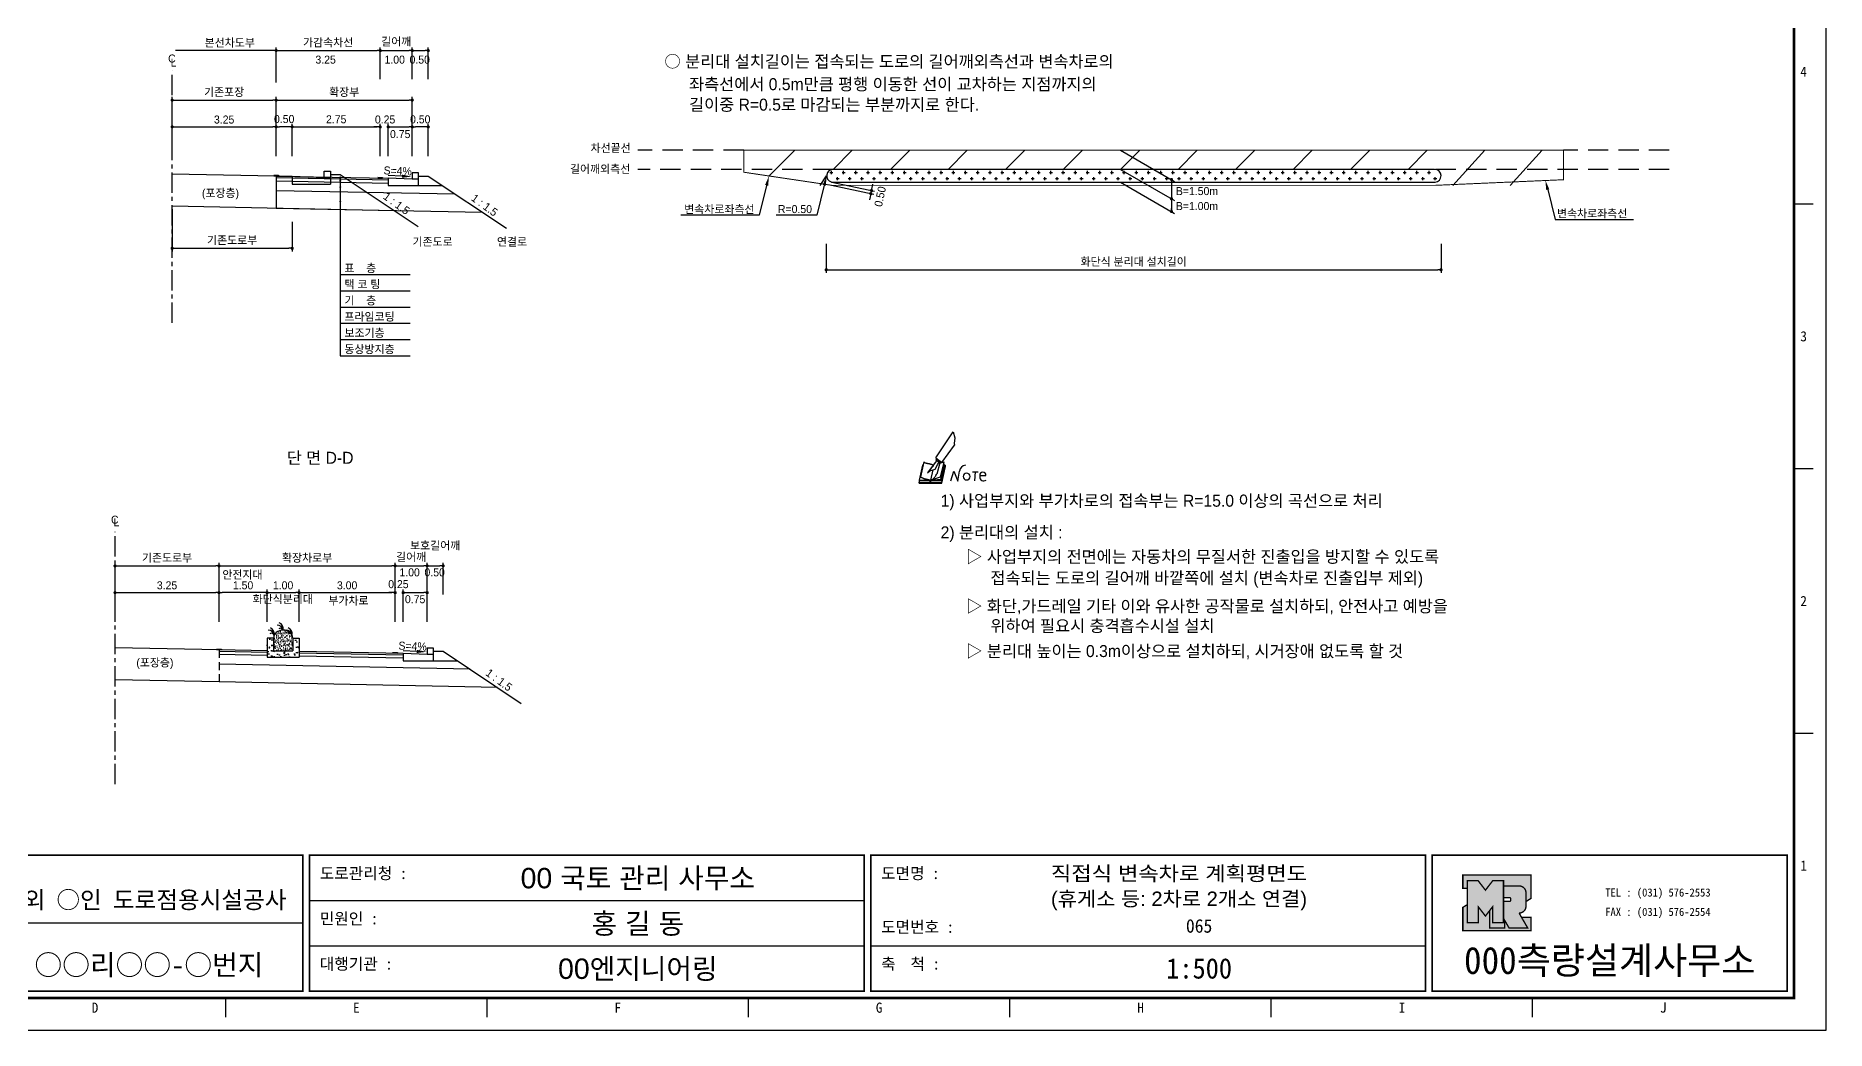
# Model space of a CAD drawing. Header units: millimetres. Extents: x 491 to 914, y -20 to 280.
# Drawn here: x 634.3 to 913.9, y -19.7 to 135.5 of the extents above; entities that cross this region are included whole.
import ezdxf
from ezdxf.enums import TextEntityAlignment as Align

# ---------------------------------------------------------------- set-up
doc = ezdxf.new("R2010")
doc.units = ezdxf.units.MM
doc.linetypes.add('CENTER', pattern=[50.8, 31.75, -6.35, 6.35, -6.35])
doc.linetypes.add('HIDDEN', pattern=[9.525, 6.35, -3.175])
for name, color, linetype in [('CC-GSTR-0004', 4, 'Continuous'), ('CM-LANE-0030', 30, 'Continuous'), ('CZ-DIMT-0002', 7, 'Continuous'), ('CZ-EXST-0002', 1, 'Continuous'), ('CZ-LIN1-0007', 7, 'Continuous'), ('CZ-LIN2-0003', 3, 'Continuous'), ('CZ-LINE-0001', 7, 'Continuous'), ('CZ-TEXT-BOX0', 7, 'Continuous'), ('TITLE', 7, 'Continuous')]:
    doc.layers.add(name, color=color, linetype=linetype)
doc.styles.add('견고딕', font='arial.ttf')
doc.styles.add('돋움', font='')
doc.styles.add('돋음체', font='')
doc.styles.get('돋움').set_extended_font_data('Dotum')
doc.styles.get('돋음체').set_extended_font_data('DotumChe')

# ---------------------------------------------------------------- blocks, each defined once
blk = doc.blocks.new('note')
for p, q in [((0.85, 3.5), (3.53, 7.57)), ((3.53, 7.57), (3.8, 6.64)), ((3.8, 6.64), (3.69, 5.72)), ((3.69, 5.72), (3.74, 5.46)), ((-1.01, 2.9), (-1.53, 0.52)), ((-1, 2.9), (-1.01, 2.9)), ((-0.98, 2.85), (-1, 2.9)), ((-0.95, 2.8), (-0.98, 2.85)), ((1, 3.1), (0.75, 2.77)), ((0.85, 3.5), (1.8, 2.79)), ((1, 3.4), (0.85, 3.21)), ((0.85, 3.21), (1.52, 2.71)), ((1.16, 2.53), (1.37, 2.82)), ((2.13, 2.84), (1.44, 2.63)), ((1.52, 2.71), (1.66, 2.9)), ((1.6, 0.53), (2.13, 2.84)), ((1.8, 2.79), (3.74, 5.46)), ((-1.24, 2.36), (-1.77, 0)), ((-1.77, 0), (1.77, 0)), ((-1.77, 0), (-1.77, -0.3)), ((-1.53, 0.52), (-1.55, 0.54)), ((-1.48, 0.48), (-1.53, 0.52)), ((-1.43, 0.44), (-1.48, 0.48)), ((-1.38, 0.41), (-1.43, 0.44)), ((-1.33, 0.4), (-1.38, 0.41)), ((-1.27, 0.37), (-1.33, 0.4)), ((-1.22, 0.35), (-1.27, 0.37)), ((-1.13, 2.36), (-1.24, 2.36)), ((-1.17, 0.33), (-1.22, 0.35)), ((-1.12, 0.32), (-1.17, 0.33)), ((-1.02, 0.25), (-1.12, 0.32)), ((-0.97, 0.22), (-1.02, 0.25)), ((-0.93, 0.21), (-0.97, 0.22)), ((-0.9, 2.75), (-0.95, 2.8)), ((-0.88, 0.19), (-0.93, 0.21)), ((-0.85, 2.72), (-0.9, 2.75)), ((-0.8, 0.18), (-0.88, 0.19)), ((-0.79, 2.69), (-0.85, 2.72)), ((-0.75, 0.17), (-0.8, 0.18)), ((-0.74, 2.68), (-0.79, 2.69)), ((-0.7, 0.16), (-0.75, 0.17)), ((-0.69, 2.65), (-0.74, 2.68)), ((-0.64, 0.15), (-0.7, 0.16)), ((-0.64, 2.65), (-0.69, 2.65)), ((-0.59, 2.63), (-0.64, 2.65)), ((-0.58, 0.14), (-0.64, 0.15)), ((-0.54, 2.62), (-0.59, 2.63)), ((-0.53, 0.13), (-0.58, 0.14)), ((-0.48, 2.61), (-0.54, 2.62)), ((-0.48, 0.12), (-0.53, 0.13)), ((-0.43, 2.61), (-0.48, 2.61)), ((-0.43, 0.11), (-0.48, 0.12)), ((0.75, 2.77), (-0.46, 1.16)), ((0.37, 2.24), (-0.46, 1.16)), ((-0.46, 1.16), (-0.08, 1.47)), ((-0.38, 2.59), (-0.43, 2.61)), ((-0.38, 0.08), (-0.43, 0.11)), ((-0.33, 2.59), (-0.38, 2.59)), ((-0.29, 0.06), (-0.38, 0.08)), ((-0.27, 2.58), (-0.33, 2.59)), ((-0.23, 0.05), (-0.29, 0.06)), ((-0.22, 2.57), (-0.27, 2.58)), ((-0.16, 0.04), (-0.23, 0.05)), ((-0.17, 2.56), (-0.22, 2.57)), ((-0.12, 2.55), (-0.17, 2.56)), ((-0.11, 0.03), (-0.16, 0.04)), ((-0.07, 2.53), (-0.12, 2.55)), ((-0.04, 0.02), (-0.11, 0.03)), ((-0.08, 1.47), (0.72, 1.75)), ((-0.01, 2.51), (-0.07, 2.53)), ((-0.05, -0.3), (-0.05, 0)), ((0, 0), (-0.04, 0.02)), ((0.04, 2.5), (-0.01, 2.51)), ((0.37, 1.63), (0, 0)), ((0, 0), (1.6, 0.53)), ((0, 0), (1.65, 0.18)), ((0, 0.01), (0.06, 0.04)), ((0, -0.3), (0, 0)), ((0.09, 2.48), (0.04, 2.5)), ((0.05, -0.3), (0.05, 0)), ((0.06, 0.04), (0.11, 0.07)), ((0.14, 2.48), (0.09, 2.48)), ((0.11, 0.07), (0.16, 0.09)), ((0.2, 2.47), (0.14, 2.48)), ((0.16, 0.09), (0.21, 0.12)), ((0.26, 2.43), (0.18, 2.46)), ((0.21, 0.12), (0.27, 0.14)), ((0.34, 2.4), (0.26, 2.43)), ((0.27, 0.14), (0.36, 0.19)), ((0.45, 2.37), (0.34, 2.4)), ((0.36, 0.19), (0.41, 0.22)), ((0.41, 0.22), (0.46, 0.27)), ((0.46, 0.27), (0.51, 0.3)), ((0.51, 0.3), (0.56, 0.34)), ((0.56, 0.34), (0.6, 0.4)), ((0.6, 0.4), (0.64, 0.45)), ((0.64, 0.45), (0.67, 0.51)), ((0.67, 0.51), (0.74, 0.58)), ((0.72, 1.75), (1.16, 2.53)), ((0.74, 0.58), (0.79, 0.63)), ((0.79, 0.63), (0.83, 0.68)), ((0.83, 0.68), (0.86, 0.73)), ((0.86, 0.73), (0.89, 0.79)), ((0.89, 0.84), (0.92, 0.89)), ((0.89, 0.79), (0.89, 0.84)), ((0.92, 0.89), (0.96, 0.95)), ((0.96, 0.95), (1.01, 0.97)), ((1.47, 2.74), (1.01, 0.97)), ((1.65, 0.18), (2.19, 2.48)), ((1.77, 0), (2.3, 2.36)), ((1.77, -0.3), (2.3, 2.07)), ((1.77, -0.38), (2.3, 1.99)), ((1.77, -0.44), (2.3, 1.93)), ((1.77, 0), (1.77, -0.3)), ((2.19, 2.48), (2.04, 2.47)), ((2.3, 2.36), (2.16, 2.36)), ((2.3, 2.36), (2.3, 2.07)), ((3.21, -0.08), (3.68, 1.4)), ((3.68, 1.4), (4.26, -0.14)), ((4.26, -0.14), (4.56, 1.44)), ((6.55, 1.34), (7.46, 1.34)), ((7.01, 1.34), (6.87, -0.11)), ((7.71, 0.77), (7.71, 0.55)), ((7.71, 0.77), (8.67, 0.77)), ((-1.77, -0.3), (1.77, -0.3)), ((-1.77, -0.43), (-1.77, -0.3)), ((-1.77, -0.37), (1.77, -0.37)), ((-1.77, -0.43), (1.77, -0.43))]:
    blk.add_line(p, q)
for centre, major_axis, start_param, end_param in [((0.4, 2.31), (0.0702, 0.0702), 3.283946, 6.425539), ((5.68, 1.23), (-0.806, 0.806), -0.591174, 0.597824), ((5.66, 0.58), (-0.378, 0.378), 3.926991, 10.210176), ((8.3, 0.49), (0.422, 0.422), 2.265602, 4.634911), ((8.19, 0.77), (-0.342, 0.342), 3.926991, 7.068583)]:
    blk.add_ellipse(centre, major_axis=major_axis, ratio=1, start_param=start_param, end_param=end_param)
blk = doc.blocks.new('_Dot')
at = {"color": 0, "linetype": 'ByBlock', "lineweight": -2}
blk.add_line((-0.5, 0), (-1, 0), dxfattribs=at)
at = {"color": 0, "linetype": 'ByBlock', "const_width": 0.5}
blk.add_lwpolyline([(-0.25, 0, 1), (0.25, 0, 1)], format="xyb", close=True, dxfattribs=at)

msp = doc.modelspace()

# ---------------------------------------------------------------- hatches: boundary and pattern name
at = {"layer": 'CZ-EXST-0002'}
h = msp.add_hatch(dxfattribs=at)
h.set_pattern_fill('AR-SAND', color=256, scale=0.01, style=0)
h.set_pattern_definition([(37.5, (-437.74134, 3522.3344), (-0.016000313, 0.489413237), [0, -0.38608, 0, -0.4318, 0, -0.41275]), (7.5, (-437.74134, 3522.3344), (0.44952328, 0.7168251), [0, -0.20828, 0, -0.34798, 0, -0.13335]), (327.5, (-438.05376, 3522.3344), (0.79099237, 0.001437185), [0, -0.127, 0, -0.4572, 0, -0.5969]), (317.5, (-438.05376, 3522.3344), (0.76355645, 0.22292932), [0, -0.0635, 0, -0.29972, 0, -0.3429])])
edge = h.paths.add_edge_path()
edge.add_ellipse((672.88, 41.49), major_axis=(-1.5, 0), ratio=0.829212, start_angle=180, end_angle=360)
edge.add_line((671.38, 41.49), (671.38, 39.49))
edge.add_line((671.38, 39.49), (674.38, 39.49))
edge.add_line((674.38, 39.49), (674.38, 41.49))
h = msp.add_hatch(dxfattribs=at)
h.set_pattern_fill('AR-CONC', color=256, scale=0.01, style=0)
h.set_pattern_definition([(50, (-437.7413, 3522.3344), (1.8218467, -0.15939086), [0.1905, -2.0955]), (355, (-437.7413, 3522.3344), (-0.3524283, 1.9105664), [0.1524, -1.6764]), (100.451, (-437.5895, 3522.3211), (1.469425, 1.7511669), [0.1619, -1.7809]), (46.1842, (-437.7413, 3522.8424), (2.7107904, -0.4204233), [0.28575, -3.14325]), (96.6356, (-437.5154, 3522.8074), (2.3740423, 2.4742556), [0.24285, -2.67135]), (351.184, (-437.7413, 3522.8424), (2.374046, 2.4742512), [0.2286, -2.5146]), (21, (-437.4873, 3522.7154), (1.5161488, -1.0226552), [0.1905, -2.0955]), (326, (-437.4873, 3522.7154), (0.6180203, 1.8418797), [0.1524, -1.6764]), (71.4514, (-437.361, 3522.6302), (2.1341649, 0.8192286), [0.1619, -1.7809]), (37.5, (-437.74134, 3522.3344), (0.03088603, 0.84555039), [0, -1.65608, 0, -1.7018, 0, -1.68275]), (7.5, (-437.7413, 3522.3344), (0.66819663, 1.00180575), [0, -0.97028, 0, -1.61798, 0, -0.64135]), (327.5, (-438.30776, 3522.3344), (1.35590595, -0.05728744), [0, -0.635, 0, -1.9812, 0, -2.6289]), (317.5, (-438.5618, 3522.3344), (1.4812918, 0.2542649), [0, -0.8255, 0, -1.31572, 0, -1.8669])])
h.paths.add_polyline_path([(675.38, 38.49), (675.38, 41.49), (674.38, 41.49), (674.38, 39.49), (671.38, 39.49), (671.38, 41.49), (670.38, 41.49), (670.38, 38.49)])
at = {"layer": 'CZ-LIN1-0007'}
for points in [[(672.17, 113.64), (672.17, 113.77), (671.42, 113.78), (671.42, 113.66)], [(688.42, 113.32), (688.42, 113.44), (687.67, 113.46), (687.67, 113.33)], [(663.25, 39.64), (663.25, 39.77), (662.5, 39.78), (662.5, 39.66)], [(690.75, 39.09), (690.75, 39.22), (690, 39.23), (690, 39.11)]]:
    msp.add_hatch(color=256, dxfattribs=at).paths.add_polyline_path(points)
at = {"layer": 'CZ-LIN2-0003'}
h = msp.add_hatch(dxfattribs=at)
h.set_pattern_fill('CROSS', color=256, scale=0.15, style=0)
h.set_pattern_definition([(0, (425.86265, -343.9601), (0.9525, 0.9525), [0.47625, -1.42875]), (90, (426.1008, -344.1982), (-0.9525, 0.9525), [0.47625, -1.42875])])
h.paths.add_polyline_path([(758.77, 114.69, 0.857281), (758.47, 112.73, -0.001024), (758.61, 112.69), (852.74, 112.69, 1), (852.74, 114.69)])
at = {"layer": 'TITLE', "ltscale": 150}
h = msp.add_hatch(color=8, dxfattribs=at)
edge = h.paths.add_edge_path()
edge.add_line((867.81, 4.48), (857.14, 4.48))
edge.add_line((857.14, 4.48), (857.14, 2.4))
edge.add_line((857.14, 2.4), (857.85, 2.4))
edge.add_line((857.85, 2.4), (857.85, 3.58))
edge.add_line((857.85, 3.58), (859.54, 3.58))
edge.add_line((859.54, 3.58), (860.67, 2.12))
edge.add_line((860.67, 2.12), (861.8, 3.58))
edge.add_line((861.8, 3.58), (863.49, 3.58))
edge.add_line((863.49, 3.58), (863.49, 2.78))
edge.add_line((863.49, 2.78), (865.93, 2.78))
edge.add_arc((865.93, 1.71), 1.07, 0, 90, ccw=False)
edge.add_line((867, 1.71), (867, 0.34))
edge.add_line((867, 0.34), (867.81, 0.85))
edge.add_line((867.81, 0.85), (867.81, 4.48))
h.paths.add_polyline_path([(861.35, -1.04), (860.67, -1.92), (859.54, -0.47), (859.54, -2.98), (857.85, -2.98), (857.85, -0.13), (857.14, -0.57), (857.14, -4.21), (867.81, -4.21), (867.81, -2.13), (866.31, -2.13), (867.27, -3.78), (864.36, -3.78), (863.66, -2.57), (863.66, -3.78), (861.35, -3.78)])
msp.add_hatch(color=5, dxfattribs=at).paths.add_polyline_path([(863.49, 3.58), (861.8, 3.58), (860.67, 2.12), (859.54, 3.58), (857.85, 3.58), (857.85, -2.98), (859.54, -2.98), (859.54, -0.47), (860.67, -1.92), (861.8, -0.47), (861.8, -2.98), (863.49, -2.98)])
h = msp.add_hatch(color=161, dxfattribs=at)
edge = h.paths.add_edge_path()
edge.add_arc((865.93, 1.71), 1.07, 360, 450)
edge.add_line((865.93, 2.78), (863.49, 2.78))
edge.add_line((863.49, 2.78), (863.49, 0.93))
edge.add_line((863.49, 0.93), (864.49, 0.93))
edge.add_arc((864.49, 0.81), 0.113, 0, 90, ccw=False)
edge.add_line((864.6, 0.81), (864.6, 0.5))
edge.add_arc((864.49, 0.5), 0.113, 270, 360, ccw=False)
edge.add_line((864.49, 0.39), (863.49, 0.39))
edge.add_line((863.49, 0.39), (863.49, -2.98))
edge.add_line((863.49, -2.98), (861.8, -2.98))
edge.add_line((861.8, -2.98), (861.8, -0.47))
edge.add_line((861.8, -0.47), (861.35, -1.04))
edge.add_line((861.35, -1.04), (861.35, -3.78))
edge.add_line((861.35, -3.78), (863.66, -3.78))
edge.add_line((863.66, -3.78), (863.66, -2.57))
edge.add_line((863.66, -2.57), (864.36, -3.78))
edge.add_line((864.36, -3.78), (867.27, -3.78))
edge.add_line((867.27, -3.78), (865.93, -1.46))
edge.add_arc((865.93, -0.39), 1.07, 270, 360)
edge.add_line((867, -0.39), (867, 1.71))

# ---------------------------------------------------------------- linework, layer by layer
at = {"color": 0, "linetype": 'ByBlock', "lineweight": -2}
for p, q in [((671.55, 133.24), (671.3, 133.24)), ((764.84, 111.62), (764.89, 111.86)), ((811.63, 112.85), (811.63, 112.6)), ((764.63, 110.65), (764.58, 110.41)), ((811.63, 109.85), (811.63, 109.6)), ((811.63, 108.35), (811.63, 108.6))]:
    msp.add_line(p, q, dxfattribs=at)
at = {"color": 0, "linetype": 'ByBlock', "const_width": 0.25}
for points in [[(671.67, 133.24, 1), (671.92, 133.24, 1)], [(811.63, 112.98, 1), (811.63, 113.23, 1)], [(764.66, 110.77, 1), (764.71, 111.02, 1)], [(764.81, 111.5, 1), (764.76, 111.25, 1)], [(811.63, 109.98, 1), (811.63, 110.23, 1)], [(811.63, 108.23, 1), (811.63, 107.98, 1)]]:
    msp.add_lwpolyline(points, format="xyb", close=True, dxfattribs=at)
at = {"layer": 'CC-GSTR-0004'}
for points in [[(694.05, 113.15), (693.05, 113.15), (689.3, 113.3), (689.3, 112.15), (694.05, 112.15), (694.05, 114.15), (693.05, 114.15), (693.05, 113.15)], [(696.38, 38.93), (695.38, 38.93), (691.63, 39.08), (691.63, 37.93), (696.38, 37.93), (696.38, 39.93), (695.38, 39.93), (695.38, 38.93)]]:
    msp.add_lwpolyline(points, dxfattribs=at)
at = {"layer": 'CM-LANE-0030'}
for p, q in [((748.77, 113.65), (752.8, 117.69)), ((758.78, 114.69), (761.78, 117.69)), ((767.76, 114.69), (770.76, 117.69)), ((776.74, 114.69), (779.74, 117.69)), ((785.73, 114.69), (788.73, 117.69)), ((794.71, 114.69), (797.71, 117.69)), ((803.69, 114.69), (806.69, 117.69)), ((812.67, 114.69), (815.67, 117.69)), ((821.65, 114.69), (824.65, 117.69)), ((830.63, 114.69), (833.63, 117.69)), ((839.61, 114.69), (842.61, 117.69)), ((848.59, 114.69), (851.59, 117.69)), ((855.57, 112.19), (860.57, 117.69)), ((864.55, 112.19), (869.55, 117.69)), ((756.78, 112.19), (757.77, 113.67))]:
    msp.add_line(p, q, dxfattribs=at)
at = {"layer": 'CM-LANE-0030', "const_width": 0.15}
msp.add_lwpolyline([(872.87, 117.69), (872.87, 113.07), (852.77, 112.19), (758.61, 112.19, -0.142447), (758.61, 112.19), (744.83, 114.24), (744.83, 117.69)], format="xyb", close=True, dxfattribs=at)
at = {"layer": 'CZ-EXST-0002'}
for p, q in [((655.55, 113.98), (674.3, 113.6)), ((674.3, 113.6), (674.3, 112.4)), ((674.3, 113.6), (679.3, 113.4)), ((674.3, 112.4), (680.3, 112.4)), ((679.3, 113.4), (679.3, 114.4)), ((679.3, 114.4), (680.3, 114.4)), ((679.3, 113.4), (680.3, 113.4)), ((680.3, 114.4), (680.3, 112.4)), ((680.3, 113.9), (681.8, 113.9)), ((681.8, 113.9), (694, 105.77)), ((655.55, 108.98), (690.23, 108.28)), ((662.87, 39.65), (646.63, 39.98)), ((662.87, 34.65), (646.63, 34.98))]:
    msp.add_line(p, q, dxfattribs=at)
at = {"layer": 'CZ-LIN1-0007'}
for p, q in [((671.42, 113.78), (672.17, 113.77)), ((671.42, 113.66), (672.17, 113.64)), ((672.17, 113.77), (672.17, 113.64)), ((687.67, 113.46), (688.42, 113.44)), ((687.67, 113.33), (688.42, 113.32)), ((688.42, 113.44), (688.42, 113.32)), ((662.5, 39.78), (663.25, 39.77)), ((662.5, 39.66), (662.5, 39.78)), ((663.25, 39.64), (662.5, 39.66)), ((663.25, 39.77), (663.25, 39.64)), ((690, 39.11), (690, 39.23)), ((690, 39.23), (690.75, 39.22)), ((690.75, 39.22), (690.75, 39.09)), ((690.75, 39.09), (690, 39.11))]:
    msp.add_line(p, q, dxfattribs=at)
at = {"layer": 'CZ-LIN2-0003'}
for p, q in [((671.8, 113.65), (689.3, 113.3)), ((671.8, 113.65), (671.8, 108.65)), ((671.8, 113.4), (689.3, 113.05)), ((671.8, 112.9), (689.3, 112.55)), ((694.05, 113.65), (695.55, 113.65)), ((694.05, 112.15), (697.8, 112.15)), ((695.55, 113.65), (707.75, 105.52)), ((671.8, 111.4), (699.76, 110.84)), ((671.8, 108.65), (704.01, 108.01)), ((670.38, 39.5), (662.87, 39.65)), ((670.38, 39.25), (662.87, 39.4)), ((670.38, 41.49), (670.38, 38.49)), ((671.38, 41.49), (670.38, 41.49)), ((671.38, 41.49), (671.38, 39.49)), ((671.38, 39.49), (674.38, 39.49)), ((674.38, 41.49), (674.38, 39.49)), ((674.38, 41.49), (675.38, 41.49)), ((675.38, 41.49), (675.38, 38.49)), ((691.63, 39.08), (675.38, 39.4)), ((691.63, 38.83), (675.38, 39.15)), ((696.38, 39.43), (697.88, 39.43)), ((697.88, 39.43), (710.08, 31.29)), ((670.38, 38.75), (662.87, 38.9)), ((702.09, 36.62), (662.87, 37.4)), ((670.38, 38.49), (675.38, 38.49)), ((691.63, 38.33), (675.38, 38.65)), ((696.38, 37.93), (700.13, 37.93)), ((706.34, 33.78), (662.87, 34.65))]:
    msp.add_line(p, q, dxfattribs=at)
msp.add_lwpolyline([(852.74, 114.69), (758.77, 114.69, 0.857281), (758.47, 112.73, -0.001024), (758.61, 112.69), (852.77, 112.69), (852.8, 112.69, 0.966023)], format="xyb", close=True, dxfattribs=at)
for centre, radius, start, end in [((670.61, 41.83), 0.88, 7.8639, 92.7752), ((671.07, 41.8), 0.44, 19.771, 124.0366), ((670.5, 42.17), 1, 347.1802, 67.3267), ((672, 42.61), 0.88, 7.8639, 92.7752), ((672.46, 42.58), 0.44, 19.771, 124.0366), ((671.9, 42.96), 1, 347.1802, 67.3267), ((673.4, 41.83), 0.88, 7.8639, 92.7752), ((673.86, 41.8), 0.44, 19.771, 124.0366), ((673.29, 42.17), 1, 347.1802, 67.3267)]:
    msp.add_arc(centre, radius, start, end, dxfattribs=at)
msp.add_ellipse((672.88, 41.49), major_axis=(-1.5, 0), ratio=0.829212, start_param=3.141593, end_param=6.283185, dxfattribs=at)
at = {"layer": 'CZ-LINE-0001'}
for p, q in [((671.8, 133.24), (656.05, 133.24)), ((671.8, 128.27), (671.8, 133.74)), ((671.8, 128.77), (671.8, 133.74)), ((672.3, 133.24), (687.55, 133.24)), ((688.05, 128.77), (688.05, 133.74)), ((688.05, 128.77), (688.05, 133.74)), ((688.55, 133.24), (692.55, 133.24)), ((693.05, 128.77), (693.05, 133.74)), ((693.05, 128.77), (693.05, 133.74)), ((693.55, 133.24), (695.05, 133.24)), ((695.55, 128.77), (695.55, 133.74)), ((655.55, 121.82), (655.55, 126)), ((671.8, 121.82), (671.8, 126)), ((671.8, 121.82), (671.8, 126)), ((693.05, 121.82), (693.05, 126)), ((656.05, 125.5), (671.3, 125.5)), ((672.3, 125.5), (692.55, 125.5)), ((655.55, 116.77), (655.55, 121.82)), ((656.05, 121.32), (671.3, 121.32)), ((671.8, 116.77), (671.8, 121.82)), ((671.8, 116.77), (671.8, 121.82)), ((673.8, 121.32), (672.3, 121.32)), ((674.3, 116.77), (674.3, 121.82)), ((674.3, 116.77), (674.3, 121.82)), ((674.8, 121.32), (687.55, 121.32)), ((687.55, 121.32), (687.05, 121.32)), ((688.05, 116.77), (688.05, 121.82)), ((688.05, 116.77), (688.05, 121.82)), ((689.3, 116.77), (689.3, 121.82)), ((689.3, 116.77), (689.3, 121.82)), ((689.8, 121.32), (692.55, 121.32)), ((689.8, 121.32), (690.3, 121.32)), ((693.05, 116.77), (693.05, 121.82)), ((693.05, 119.21), (693.05, 121.82)), ((695.05, 121.32), (693.55, 121.32)), ((695.55, 116.77), (695.55, 121.82)), ((803.69, 117.69), (812.13, 112.81)), ((803.69, 114.69), (812.13, 109.81)), ((681.81, 113.46), (681.81, 85.59)), ((758.51, 112.21), (765.17, 110.79)), ((758.61, 112.69), (765.27, 111.27)), ((764.89, 111.86), (764.99, 112.35)), ((803.69, 112.69), (812.13, 107.81)), ((811.63, 113.1), (811.63, 108.1)), ((764.58, 110.41), (764.47, 109.92)), ((655.55, 108.48), (655.55, 101.86)), ((674.3, 106.47), (674.3, 101.86)), ((656.05, 102.36), (673.8, 102.36)), ((757.71, 103.05), (757.71, 98.51)), ((853.73, 103.05), (853.73, 98.51)), ((681.81, 98.25), (692.75, 98.25)), ((758.21, 99.01), (853.23, 99.01)), ((681.81, 95.72), (692.75, 95.72)), ((681.81, 93.19), (692.75, 93.19)), ((681.81, 90.66), (692.75, 90.66)), ((681.81, 88.12), (692.75, 88.12)), ((681.81, 85.59), (692.75, 85.59)), ((646.63, 49.08), (646.63, 53.26)), ((662.87, 49.08), (662.87, 53.26)), ((662.87, 49.08), (662.87, 53.26)), ((690.38, 49.08), (690.38, 53.26)), ((690.38, 48.28), (690.38, 53.26)), ((695.38, 48.28), (695.38, 53.26)), ((695.38, 48.28), (695.38, 53.26)), ((697.88, 48.28), (697.88, 53.26)), ((647.13, 52.76), (662.37, 52.76)), ((663.37, 52.76), (689.88, 52.76)), ((690.88, 52.76), (694.88, 52.76)), ((695.88, 52.76), (697.38, 52.76)), ((646.63, 44.03), (646.63, 49.08)), ((647.13, 48.58), (662.37, 48.58)), ((662.87, 44.03), (662.87, 49.08)), ((662.87, 44.03), (662.87, 49.08)), ((669.88, 48.58), (663.37, 48.58)), ((670.38, 44.03), (670.38, 49.08)), ((670.38, 44.03), (670.38, 49.08)), ((670.88, 48.58), (674.88, 48.58)), ((675.38, 44.03), (675.38, 49.08)), ((675.38, 44.03), (675.38, 49.08)), ((675.88, 48.58), (689.88, 48.58)), ((689.88, 48.58), (689.38, 48.58)), ((690.38, 44.03), (690.38, 49.08)), ((690.38, 44.03), (690.38, 49.08)), ((691.63, 44.03), (691.63, 49.08)), ((691.63, 44.03), (691.63, 49.08)), ((692.13, 48.58), (692.63, 48.58)), ((692.13, 48.58), (694.88, 48.58)), ((695.38, 44.03), (695.38, 49.08))]:
    msp.add_line(p, q, dxfattribs=at)
at = {"layer": 'CZ-LINE-0001', "linetype": 'CENTER', "ltscale": 0.1}
for p, q in [((655.55, 90.7), (655.55, 130.08)), ((646.63, 18.68), (646.63, 58.07))]:
    msp.add_line(p, q, dxfattribs=at)
at = {"layer": 'CZ-LINE-0001', "linetype": 'HIDDEN', "ltscale": 0.5}
for p, q in [((744.83, 117.69), (728.31, 117.69)), ((889.39, 117.69), (872.87, 117.69)), ((758.77, 114.69), (728.31, 114.69)), ((889.39, 114.69), (852.74, 114.69))]:
    msp.add_line(p, q, dxfattribs=at)
at = {"layer": 'CZ-LINE-0001', "linetype": 'HIDDEN', "ltscale": 0.2}
msp.add_line((662.87, 39.65), (662.87, 34.65), dxfattribs=at)
at = {"layer": 'CZ-LINE-0001'}
for points in [[(691.44, 113.62), (689.3, 113.71)], [(748.4, 112.19), (747.23, 107.53), (735, 107.53)], [(757.4, 112.21), (756.23, 107.55), (749.89, 107.55)], [(693.77, 39.4), (691.63, 39.48)]]:
    msp.add_lwpolyline(points, dxfattribs=at)
at = {"layer": 'CZ-LINE-0001', "extrusion": (0, 0, -1)}
msp.add_lwpolyline([(-870.4, 111.53), (-871.57, 106.86), (-883.8, 106.86)], dxfattribs=at)
at = {"layer": 'CZ-LINE-0001', "linetype": 'ByBlock'}
for centre, start, end in [((681.81, 112.71), 0, 180), ((681.81, 112.71), 0, 180), ((681.81, 112.71), 180, 0), ((681.81, 112.71), 180, 0), ((681.81, 111.91), 0, 180), ((681.81, 111.91), 0, 180), ((681.81, 111.91), 180, 0), ((681.81, 111.91), 180, 0), ((681.81, 113.4), 0, 180), ((681.81, 113.4), 0, 180), ((681.81, 113.4), 180, 0), ((681.81, 113.4), 180, 0), ((681.81, 113.19), 0, 180), ((681.81, 113.19), 0, 180), ((681.81, 113.19), 180, 0), ((681.81, 113.19), 180, 0), ((681.81, 112.96), 0, 180), ((681.81, 112.96), 0, 180), ((681.81, 112.96), 180, 0), ((681.81, 112.96), 180, 0), ((681.81, 109.67), 0, 180), ((681.81, 109.67), 0, 180), ((681.81, 109.67), 180, 0), ((681.81, 109.67), 180, 0)]:
    msp.add_arc(centre, 0.0625, start, end, dxfattribs=at)
at = {"layer": 'CZ-LINE-0001'}
for points in [[(691.45, 113.87), (692.94, 113.56), (691.43, 113.37)], [(748.16, 112.25), (748.77, 113.65), (748.64, 112.13)], [(757.16, 112.28), (757.77, 113.67), (757.65, 112.15)], [(693.78, 39.65), (695.27, 39.34), (693.76, 39.15)]]:
    msp.add_solid(points, dxfattribs=at)
at = {"layer": 'CZ-LINE-0001', "extrusion": (0, 0, -1)}
msp.add_solid([(-870.64, 111.59), (-870.03, 112.98), (-870.16, 111.47)], dxfattribs=at)
at = {"layer": 'TITLE', "color": 7, "linetype": 'Continuous'}
for p, q in [((911.88, 109.27), (908.86, 109.27)), ((911.88, 67.94), (908.86, 67.94)), ((911.88, 26.61), (908.86, 26.61)), ((663.91, -17.74), (663.91, -14.71)), ((704.74, -17.74), (704.74, -14.71)), ((745.56, -17.74), (745.56, -14.71)), ((786.38, -17.74), (786.38, -14.71)), ((827.21, -17.74), (827.21, -14.71)), ((868.03, -17.74), (868.03, -14.71))]:
    msp.add_line(p, q, dxfattribs=at)
at = {"layer": 'TITLE', "ltscale": 150}
for p, q in [((677.02, 0.49), (763.63, 0.49)), ((675.95, -3.04), (589.34, -3.04)), ((677.02, -6.58), (763.63, -6.58)), ((764.69, -6.58), (851.3, -6.58))]:
    msp.add_line(p, q, dxfattribs=at)
at = {"layer": 'TITLE'}
msp.add_line((908.97, -14.71), (500.11, -14.71), dxfattribs=at)
msp.add_lwpolyline([(490.53, -19.75), (913.89, -19.75), (913.89, 279.63), (490.53, 279.63)], close=True, dxfattribs=at)
at = {"layer": 'TITLE', "linetype": 'Continuous', "const_width": 0.403}
msp.add_lwpolyline([(500.61, -14.71), (500.61, 274.59), (908.86, 274.59), (908.86, -14.71)], close=True, dxfattribs=at)
at = {"layer": 'TITLE', "ltscale": 150}
for points, const_width in [([(589.34, 7.57), (675.95, 7.57), (675.95, -13.65), (589.34, -13.65)], 0.265), ([(763.63, -13.65), (677.02, -13.65), (677.02, 7.57), (763.63, 7.57)], 0.265), ([(764.69, 7.57), (851.3, 7.57), (851.3, -13.65), (764.69, -13.65)], 0.265), ([(907.8, 7.57), (907.8, -13.65), (852.36, -13.65), (852.36, 7.57), (907.8, 7.57)], 0.265), ([(863.49, 3.58), (861.8, 3.58), (860.67, 2.12), (859.54, 3.58), (857.85, 3.58), (857.85, -2.98), (859.54, -2.98), (859.54, -0.47), (860.67, -1.92), (861.8, -0.47), (861.8, -2.98), (863.49, -2.98)], 0.212), ([(861.35, -1.04), (860.67, -1.92), (859.54, -0.47), (859.54, -2.98), (857.85, -2.98), (857.85, -0.13), (857.14, -0.57), (857.14, -4.21), (867.81, -4.21), (867.81, -2.13), (866.31, -2.13), (867.27, -3.78), (864.36, -3.78), (863.66, -2.57), (863.66, -3.78), (861.35, -3.78)], 0.212)]:
    msp.add_lwpolyline(points, close=True, dxfattribs=dict(at, const_width=const_width))
at = {"layer": 'TITLE', "ltscale": 150, "const_width": 0.212}
for points in [[(867.81, 4.48), (857.14, 4.48), (857.14, 2.4), (857.85, 2.4), (857.85, 3.58), (859.54, 3.58), (860.67, 2.12), (861.8, 3.58), (863.49, 3.58), (863.49, 2.78), (865.93, 2.78, -0.414214), (867, 1.71), (867, 0.34), (867.81, 0.85)], [(867, 1.71, 0.414214), (865.93, 2.78), (863.49, 2.78), (863.49, 0.93), (864.49, 0.93, -0.414214), (864.6, 0.81), (864.6, 0.5, -0.414214), (864.49, 0.39), (863.49, 0.39), (863.49, -2.98), (861.8, -2.98), (861.8, -0.47), (861.35, -1.04), (861.35, -3.78), (863.66, -3.78), (863.66, -2.57), (864.36, -3.78), (867.27, -3.78), (865.93, -1.46, 0.414214), (867, -0.39)]]:
    msp.add_lwpolyline(points, format="xyb", close=True, dxfattribs=at)

# ---------------------------------------------------------------- block references
at = {"layer": 'CZ-LINE-0001', "xscale": 0.5, "yscale": 0.5, "zscale": 0.5, "rotation": 180}
for p in [(671.8, 133.24), (688.05, 133.24), (693.05, 133.24), (655.55, 125.5), (671.8, 125.5), (655.55, 121.32), (671.8, 121.32), (674.3, 121.32), (689.3, 121.32), (689.3, 121.32), (693.05, 121.32), (655.55, 102.36), (757.71, 99.01), (646.63, 52.76), (662.87, 52.76), (690.38, 52.76), (695.38, 52.76), (646.63, 48.58), (662.87, 48.58), (670.38, 48.58), (675.38, 48.58), (691.63, 48.58), (691.63, 48.58)]:
    msp.add_blockref('_Dot', p, dxfattribs=at)
at = {"layer": 'CZ-LINE-0001', "xscale": 0.5, "yscale": 0.5, "zscale": 0.5}
for p in [(688.05, 133.24), (693.05, 133.24), (695.55, 133.24), (671.8, 125.5), (693.05, 125.5), (671.8, 121.32), (674.3, 121.32), (688.05, 121.32), (688.05, 121.32), (693.05, 121.32), (695.55, 121.32), (674.3, 102.36), (853.73, 99.01), (662.87, 52.76), (690.38, 52.76), (695.38, 52.76), (697.88, 52.76), (662.87, 48.58), (670.38, 48.58), (675.38, 48.58), (690.38, 48.58), (690.38, 48.58), (695.38, 48.58)]:
    msp.add_blockref('_Dot', p, dxfattribs=at)
at = {"layer": 'CZ-TEXT-BOX0'}
msp.add_blockref('note', (773.98, 66.13), dxfattribs=at)

# ---------------------------------------------------------------- texts
at = {"layer": 'CZ-DIMT-0002', "style": '돋움'}
for s, p in [('C', (655.51, 132)), ('L', (655.77, 131.35)), ('차선끝선', (724.04, 118.02)), ('C', (646.59, 59.98)), ('L', (646.85, 59.58))]:
    msp.add_text(s, height=1.25, dxfattribs=at).set_placement(p, align=Align.MIDDLE_CENTER)
for s, p in [('3.25', (677.93, 131.2)), ('1.00', (688.72, 131.2)), ('0.50', (692.63, 131.2)), ('길어깨외측선', (717.69, 114.11)), ('B=1.50m', (812.32, 110.67)), ('(포장층)', (660.2, 110.36)), ('변속차로좌측선', (735.53, 107.84)), ('R=0.50', (750.17, 107.86)), ('B=1.00m', (812.32, 108.33)), ('변속차로좌측선', (871.85, 107.17)), ('기존도로', (693.09, 102.76)), ('연결로', (706.28, 102.76)), ('표    층', (682.46, 98.64)), ('택 코 팅', (682.46, 96.11)), ('프라임코팅', (682.46, 91.05)), ('기    층', (682.46, 93.58)), ('보조기층', (682.46, 88.51)), ('동상방지층', (682.46, 85.98)), ('안전지대', (663.39, 50.77)), ('1.00', (691.05, 51.13)), ('0.50', (694.96, 51.13)), ('화단식분리대', (668.12, 46.94)), ('부가차로', (679.95, 46.71)), ('(포장층)', (649.96, 37.04))]:
    msp.add_text(s, height=1.25, dxfattribs=at).set_placement(p)
for s, p in [('○ 분리대 설치길이는 접속되는 도로의 길어깨외측선과 변속차로의', (732.43, 131.54)), ('좌측선에서 0.5m만큼 평행 이동한 선이 교차하는 지점까지의', (736.28, 127.99)), ('길이중 R=0.5로 마감되는 부분까지로 한다.', (736.28, 124.79)), ('1) 사업부지와 부가차로의 접속부는 R=15.0 이상의 곡선으로 처리', (775.58, 62.94)), ('2) 분리대의 설치 :', (775.58, 58)), ('▷ 사업부지의 전면에는 자동차의 무질서한 진출입을 방지할 수 있도록', (779.56, 54.2)), ('접속되는 도로의 길어깨 바깥쪽에 설치 (변속차로 진출입부 제외)', (783.35, 50.87)), ('▷ 화단,가드레일 기타 이와 유사한 공작물로 설치하되, 안전사고 예방을', (779.56, 46.47)), ('위하여 필요시 충격흡수시설 설치', (783.35, 43.4)), ('▷ 분리대 높이는 0.3m이상으로 설치하되, 시거장애 없도록 할 것', (779.56, 39.46))]:
    msp.add_text(s, height=1.875, dxfattribs=at).set_placement(p, align=Align.MIDDLE_LEFT)
for s, rotation, p in [('S=4%', 357.7094, (690.78, 114.45)), ('1 : 1.5', 323.8881, (690.6, 109.36)), ('1 : 1.5', 323.8881, (704.35, 109.11)), ('S=4%', 357.7094, (693.11, 40.23)), ('1 : 1.5', 323.8881, (706.6, 34.94))]:
    msp.add_text(s, height=1.25, rotation=rotation, dxfattribs=at).set_placement(p, align=Align.MIDDLE_CENTER)
at = {"layer": 'CZ-DIMT-0002', "insert": (664.55, 134.39), "char_height": 1.25, "attachment_point": 5, "style": '돋움'}
msp.add_mtext('본선차도부', dxfattribs=at)
at = {"layer": 'CZ-DIMT-0002', "insert": (766.13, 110.44), "char_height": 1.25, "attachment_point": 5, "rotation": 78.0015, "style": '돋움'}
msp.add_mtext('\\A1;0.50', dxfattribs=at)
at = {"layer": 'CZ-LINE-0001', "char_height": 1.25, "attachment_point": 5, "style": '돋움'}
for s, insert in [('\\A1;가감속차선', (679.92, 134.44)), ('\\A1;길어깨', (690.55, 134.57)), ('\\A1;기존포장', (663.67, 126.69)), ('\\A1;확장부', (682.42, 126.69)), ('\\A1;3.25', (663.67, 122.46)), ('\\A1;0.50', (673.05, 122.54)), ('\\A1;2.75', (681.17, 122.5)), ('\\A1;0.25', (688.81, 122.47)), ('\\A1;0.50', (694.3, 122.49)), ('\\A1;0.75', (691.17, 120.19)), ('\\A1;기존도로부', (664.92, 103.55)), ('\\A1;화단식 분리대 설치길이', (805.72, 100.2)), ('\\A1;보호길어깨', (696.63, 55.87)), ('\\A1;기존도로부', (654.75, 53.95)), ('\\A1;확장차로{\\fGulimChe|b0|i0|c129|p32;부}', (676.63, 53.95)), ('\\A1;길어깨', (692.88, 54.08)), ('\\A1;3.25', (654.75, 49.72)), ('\\A1;1.50', (666.63, 49.72)), ('\\A1;1.00', (672.88, 49.72)), ('\\A1;3.00', (682.88, 49.72)), ('\\A1;0.25', (690.89, 49.9)), ('\\A1;0.75', (693.5, 47.55))]:
    msp.add_mtext(s, dxfattribs=dict(at, insert=insert))
at = {"layer": 'CZ-TEXT-BOX0', "style": '돋움'}
msp.add_text('단 면 D-D', height=1.875, dxfattribs=at).set_placement((678.66, 69.64), align=Align.MIDDLE_CENTER)
at = {"layer": 'TITLE', "color": 3, "linetype": 'Continuous', "style": '돋음체'}
for s, p in [('4', (910.37, 129.94)), ('3', (910.37, 88.61)), ('2', (910.37, 47.28)), ('1', (910.37, 5.96)), ('D', (643.5, -16.23)), ('E', (684.32, -16.23)), ('F', (725.15, -16.23)), ('G', (765.97, -16.23)), ('H', (806.8, -16.23)), ('I', (847.62, -16.23)), ('J', (888.45, -16.23))]:
    msp.add_text(s, height=1.59, dxfattribs=at).set_placement(p, align=Align.MIDDLE)
at = {"layer": 'TITLE', "style": '돋음체'}
for s, p in [('도로관리청 :', (678.61, 3.85)), ('도면명 :', (766.28, 3.85)), ('민원인 :', (678.61, -3.22)), ('도면번호 :', (766.28, -4.54)), ('대행기관 :', (678.61, -10.29)), ('축  척 :', (766.28, -10.29))]:
    msp.add_text(s, height=1.804, dxfattribs=at).set_placement(p)
at = {"layer": 'TITLE', "color": 7, "linetype": 'Continuous'}
for s, height, style, p in [('00 국토 관리 사무소', 3.1832, '견고딕', (728.28, 4.03)), ('국도 ○○호선 ○○○외 ○인 도로점용시설공사', 2.7, '돋음체', (635.15, 0.64)), ('홍 길 동', 3.183, '견고딕', (728.28, -3.04)), ('○○시 ○○면 ○○리○○-○번지', 3.1832, '돋음체', (637.18, -9.52)), ('00엔지니어링', 3.183, '견고딕', (728.28, -10.12))]:
    msp.add_text(s, height=height, dxfattribs=dict(at, style=style)).set_placement(p, align=Align.MIDDLE)
at = {"layer": 'TITLE', "style": '돋움'}
for s, width, p, p2 in [('직접식 변속차로 계획평면도', 1.010039, (792.81, 3.6), (832.81, 3.6)), ('(휴게소 등: 2차로 2개소 연결)', 0.941387, (792.81, -0.35), (832.81, -0.35))]:
    msp.add_text(s, height=2.25, dxfattribs=dict(at, width=width)).set_placement(p, p2, align=Align.FIT)
at = {"layer": 'TITLE', "color": 180, "style": '돋음체'}
for s, p in [('TEL : (031) 576-2553', (879.38, 1.12)), ('FAX : (031) 576-2554', (879.38, -1.9))]:
    msp.add_text(s, height=1.2733, dxfattribs=at).set_placement(p)
at = {"layer": 'TITLE', "linetype": 'Continuous', "style": '돋음체'}
for s, height, p in [('065', 2.122, (815.95, -3.48)), ('1:500', 3.183, (815.95, -10.12))]:
    msp.add_text(s, height=height, dxfattribs=at).set_placement(p, align=Align.MIDDLE)
at = {"layer": 'TITLE', "color": 180, "style": '돋음체'}
msp.add_text('000측량설계사무소', height=4.244, dxfattribs=at).set_placement((880.08, -10.97), align=Align.CENTER)

doc.saveas('drawing.dxf')
